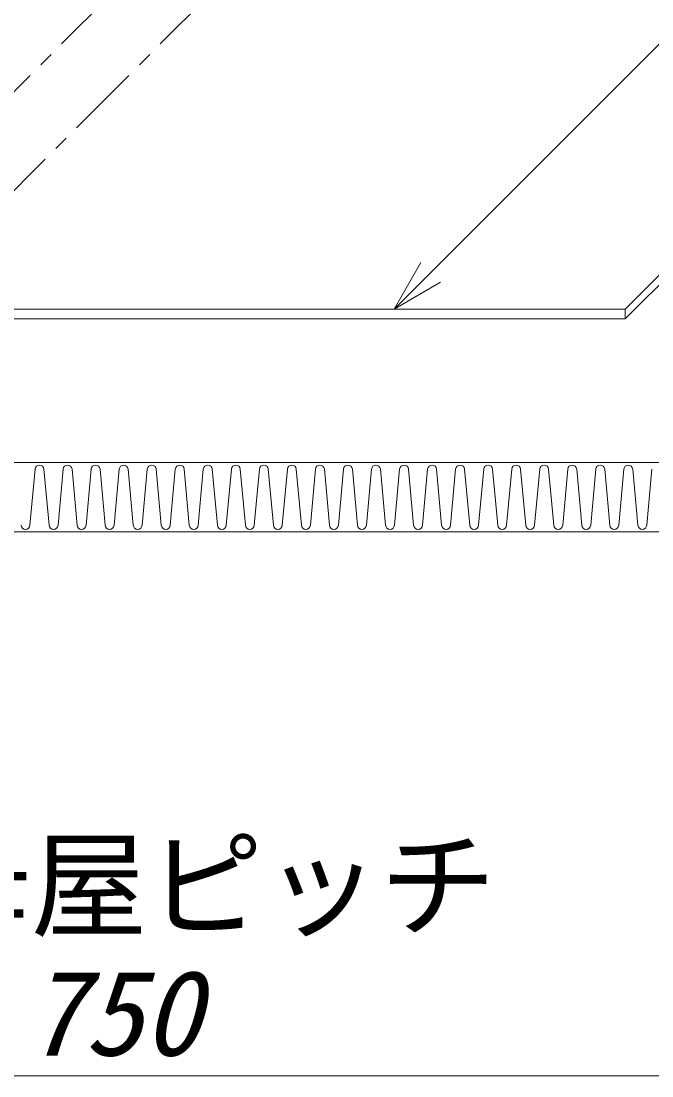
# Model space of a CAD drawing. Units: millimetres, scale not verified. Extents: x -840 to 840, y -594 to 594.
# Drawn here: x -458.5 to -373.2, y 0.5 to 143 of the extents above; entities that cross this region are included whole.
import ezdxf
from ezdxf.enums import TextEntityAlignment as Align

# ---------------------------------------------------------------- set-up
doc = ezdxf.new("R2010")
doc.units = ezdxf.units.MM
doc.header["$LTSCALE"] = 2
doc.linetypes.add('CHAIN1', pattern=[8, 5, -1, 1, -1])
for name, color, linetype, lineweight in [('0-2_文字', 5, 'Continuous', 9), ('0-4_0', 7, 'Continuous', 9), ('0-6_寸法線', 7, 'Continuous', 9), ('0-8_中心線', 2, 'CHAIN1', 9), ('0-9_断熱材', 4, 'Continuous', 9), ('0-C_IBｼｰﾄ', 7, 'Continuous', 9)]:
    doc.layers.add(name, color=color, linetype=linetype, lineweight=lineweight)
doc.styles.add('ＭＳ ゴシック', font='')
doc.styles.get('ＭＳ ゴシック').set_extended_font_data('MS Gothic')

# ---------------------------------------------------------------- blocks, each defined once
blk = doc.blocks.new('_Open30')
at = {"layer": '0-4_0'}
blk.add_line((0, 0), (-2, 0), dxfattribs=at)
blk.add_lwpolyline([(-2, 0.5359), (0, 0), (-2, -0.5359)], dxfattribs=at)

msp = doc.modelspace()

# ---------------------------------------------------------------- linework, layer by layer
at = {"layer": '0-6_寸法線'}
for p, q in [((-403.111, 109.019), (-294.059, 218.07)), ((-390.482, 104.069), (-408.061, 104.069)), ((-542.777, 0.453), (-350.11, 0.453))]:
    msp.add_line(p, q, dxfattribs=at)
at = {"layer": '0-8_中心線'}
for p, q in [((-509.587, 83.309), (-264.457, 328.439)), ((-496.254, 83.309), (-251.124, 328.439))]:
    msp.add_line(p, q, dxfattribs=at)
at = {"layer": '0-9_断熱材', "color": 7}
for p, q in [((-502.254, 83.309), (-56.254, 83.309)), ((-502.254, 73.976), (-56.254, 73.976))]:
    msp.add_line(p, q, dxfattribs=at)
at = {"layer": '0-9_断熱材'}
for p, q in [((-456.61, 82.438), (-457.303, 74.847)), ((-455.408, 82.438), (-454.715, 74.847)), ((-452.819, 82.438), (-453.513, 74.847)), ((-451.618, 82.438), (-450.924, 74.847)), ((-449.029, 82.438), (-449.722, 74.847)), ((-447.827, 82.438), (-447.134, 74.847)), ((-445.238, 82.438), (-445.932, 74.847)), ((-444.036, 82.438), (-443.343, 74.847)), ((-441.448, 82.438), (-442.141, 74.847)), ((-440.246, 82.438), (-439.552, 74.847)), ((-437.657, 82.438), (-438.35, 74.847)), ((-436.455, 82.438), (-435.762, 74.847)), ((-433.866, 82.438), (-434.56, 74.847)), ((-432.665, 82.438), (-431.971, 74.847)), ((-430.076, 82.438), (-430.769, 74.847)), ((-428.874, 82.438), (-428.181, 74.847)), ((-426.285, 82.438), (-426.979, 74.847)), ((-425.083, 82.438), (-424.39, 74.847)), ((-422.495, 82.438), (-423.188, 74.847)), ((-421.293, 82.438), (-420.599, 74.847)), ((-418.704, 82.438), (-419.398, 74.847)), ((-417.502, 82.438), (-416.809, 74.847)), ((-414.913, 82.438), (-415.607, 74.847)), ((-413.712, 82.438), (-413.018, 74.847)), ((-411.123, 82.438), (-411.816, 74.847)), ((-409.921, 82.438), (-409.228, 74.847)), ((-407.332, 82.438), (-408.026, 74.847)), ((-406.13, 82.438), (-405.437, 74.847)), ((-403.542, 82.438), (-404.235, 74.847)), ((-402.34, 82.438), (-401.646, 74.847)), ((-399.751, 82.438), (-400.445, 74.847)), ((-398.549, 82.438), (-397.856, 74.847)), ((-395.96, 82.438), (-396.654, 74.847)), ((-394.759, 82.438), (-394.065, 74.847)), ((-392.17, 82.438), (-392.863, 74.847)), ((-390.968, 82.438), (-390.275, 74.847)), ((-388.379, 82.438), (-389.073, 74.847)), ((-387.177, 82.438), (-386.484, 74.847)), ((-384.589, 82.438), (-385.282, 74.847)), ((-383.387, 82.438), (-382.693, 74.847)), ((-380.798, 82.438), (-381.492, 74.847)), ((-379.596, 82.438), (-378.903, 74.847)), ((-377.007, 82.438), (-377.701, 74.847)), ((-375.806, 82.438), (-375.112, 74.847)), ((-373.217, 82.438), (-373.91, 74.847))]:
    msp.add_line(p, q, dxfattribs=at)
for centre, start, end in [((-456.009, 82.382), 5.35135, 174.64865), ((-452.218, 82.382), 5.35135, 174.64865), ((-448.428, 82.382), 5.35135, 174.64865), ((-444.637, 82.382), 5.35135, 174.64865), ((-440.847, 82.382), 5.35135, 174.64865), ((-437.056, 82.382), 5.35135, 174.64865), ((-433.266, 82.382), 5.35135, 174.64865), ((-429.475, 82.382), 5.35135, 174.64865), ((-425.684, 82.382), 5.35135, 174.64865), ((-421.894, 82.382), 5.35135, 174.64865), ((-418.103, 82.382), 5.35135, 174.64865), ((-414.313, 82.382), 5.35135, 174.64865), ((-410.522, 82.382), 5.35135, 174.64865), ((-406.731, 82.382), 5.35135, 174.64865), ((-402.941, 82.382), 5.35135, 174.64865), ((-399.15, 82.382), 5.35135, 174.64865), ((-395.36, 82.382), 5.35135, 174.64865), ((-391.569, 82.382), 5.35135, 174.64865), ((-387.778, 82.382), 5.35135, 174.64865), ((-383.988, 82.382), 5.35135, 174.64865), ((-380.197, 82.382), 5.35135, 174.64865), ((-376.407, 82.382), 5.35135, 174.64865), ((-457.904, 74.903), 185.35135, 354.64865), ((-454.114, 74.903), 185.35135, 354.64865), ((-450.323, 74.903), 185.35135, 354.64865), ((-446.533, 74.903), 185.35135, 354.64865), ((-442.742, 74.903), 185.35135, 354.64865), ((-438.951, 74.903), 185.35135, 354.64865), ((-435.161, 74.903), 185.35135, 354.64865), ((-431.37, 74.903), 185.35135, 354.64865), ((-427.58, 74.903), 185.35135, 354.64865), ((-423.789, 74.903), 185.35135, 354.64865), ((-419.998, 74.903), 185.35135, 354.64865), ((-416.208, 74.903), 185.35135, 354.64865), ((-412.417, 74.903), 185.35135, 354.64865), ((-408.627, 74.903), 185.35135, 354.64865), ((-404.836, 74.903), 185.35135, 354.64865), ((-401.045, 74.903), 185.35135, 354.64865), ((-397.255, 74.903), 185.35135, 354.64865), ((-393.464, 74.903), 185.35135, 354.64865), ((-389.674, 74.903), 185.35135, 354.64865), ((-385.883, 74.903), 185.35135, 354.64865), ((-382.092, 74.903), 185.35135, 354.64865), ((-378.302, 74.903), 185.35135, 354.64865), ((-374.511, 74.903), 185.35135, 354.64865)]:
    msp.add_arc(centre, 0.604, start, end, dxfattribs=at)
at = {"layer": '0-C_IBｼｰﾄ'}
for p, q in [((-376.827, 104.069), (-272.772, 208.124)), ((-376.827, 102.736), (-272.772, 206.791)), ((-376.827, 104.069), (-742.161, 104.069)), ((-376.827, 102.736), (-376.827, 104.069)), ((-376.827, 102.736), (-743.494, 102.736))]:
    msp.add_line(p, q, dxfattribs=at)

# ---------------------------------------------------------------- block references
at = {"layer": '0-6_寸法線', "xscale": 3.5, "yscale": 3.5, "rotation": 225}
msp.add_blockref('_Open30', (-408.061, 104.069), dxfattribs=at)

# ---------------------------------------------------------------- texts
at = {"layer": '0-2_文字', "color": 7, "style": 'ＭＳ ゴシック'}
msp.add_text('母屋ピッチ', height=11.54, dxfattribs=at).set_placement((-472.957, 17.02), align=Align.BOTTOM_LEFT)
at = {"layer": '0-6_寸法線', "style": 'ＭＳ ゴシック', "oblique": 15}
msp.add_text('750', height=11.54, dxfattribs=at).set_placement((-457.837, -0.265), align=Align.BOTTOM_LEFT)

doc.saveas('drawing.dxf')
